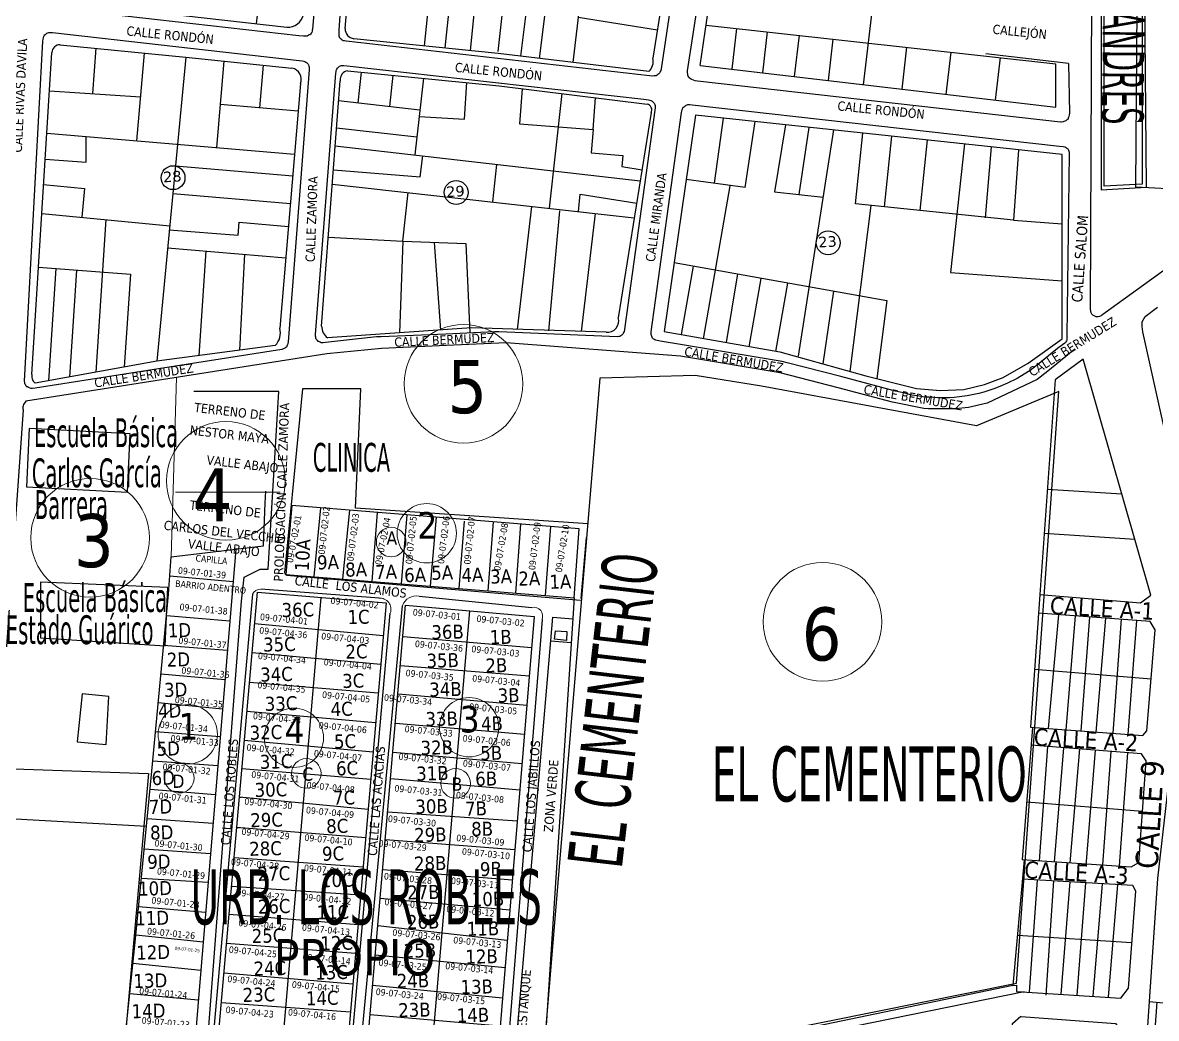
# Model space of a CAD drawing. Header units: metres. Extents: x 2 to 659295185, y -28 to 1124222152.
# Drawn here: x 659238.5 to 659665.8, y 1124057.8 to 1124433 of the extents above; entities that cross this region are included whole.
import ezdxf
from ezdxf.enums import TextEntityAlignment as Align

# ---------------------------------------------------------------- set-up
doc = ezdxf.new("R2010")
doc.units = ezdxf.units.M
doc.header["$MEASUREMENT"] = 0
doc.linetypes.add('HIDDEN', pattern=[0.375, 0.25, -0.125])
for name, color, linetype in [('CALLES', 1, 'CONTINUOUS'), ('División Parroquial', 130, 'CONTINUOUS'), ('MANZANA', 30, 'CONTINUOUS'), ('Numero de manzana', 6, 'CONTINUOUS'), ('PARCELA SL', 1, 'CONTINUOUS'), ('Parcelas', 140, 'CONTINUOUS'), ('TEXTOS', 7, 'CONTINUOUS')]:
    doc.layers.add(name, color=color, linetype=linetype)
doc.styles.add('ROMAN', font='verdana.ttf')
doc.styles.get("Standard").update_dxf_attribs({"font": 'tahoma.ttf'})

msp = doc.modelspace()

# ---------------------------------------------------------------- linework, layer by layer
at = {"layer": 'División Parroquial', "lineweight": -3}
msp.add_lwpolyline([(659058, 1124187), (659143, 1124183), (659142, 1124178), (659193, 1124182), (659204, 1124231), (659222, 1124231), (659221, 1124199), (659222, 1124199), (659222, 1124186), (659221, 1124186), (659220, 1124175), (659229, 1124175), (659228, 1124152), (659286, 1124150), (659277, 1124049), (659073, 1124060), (659057, 1124140), (659055, 1124169), (659058, 1124187), (659058, 1124187)], dxfattribs=at)
at = {"layer": 'MANZANA', "lineweight": -2}
for p, q in [((659357.7356, 1124430.2555), (659366.6411, 1124545.1021)), ((659496.5544, 1124529.9752), (659479.0979, 1124415.5385)), ((659352.2106, 1124488.2431), (659347.7664, 1124430.5454)), ((659640.9061, 1124325.1369), (659641.7142, 1124487.6038)), ((659489.0754, 1124414.8086), (659497.3383, 1124468.3344)), ((659342.6292, 1124427.9759), (659249.3275, 1124438.5138)), ((659246.2023, 1124426.7762), (659246.3177, 1124427.2161)), ((659246.3177, 1124427.2161), (659246.4249, 1124427.546)), ((659246.4249, 1124427.546), (659246.6393, 1124427.9959)), ((659246.6393, 1124427.9959), (659246.8537, 1124428.3259)), ((659246.8537, 1124428.3259), (659247.0764, 1124428.5458)), ((659247.0764, 1124428.5458), (659247.4062, 1124428.7658)), ((659247.4062, 1124428.7658), (659247.6206, 1124428.9957)), ((659247.6206, 1124428.9957), (659248.0576, 1124429.1057)), ((659248.0576, 1124429.1057), (659248.3875, 1124429.2157)), ((659248.3875, 1124429.2157), (659248.7173, 1124429.2157)), ((659248.7173, 1124429.2157), (659249.814, 1124429.2257)), ((659249.814, 1124429.2257), (659342.7776, 1124418.6878)), ((659344.3773, 1124427.876), (659342.6292, 1124427.9759)), ((659345.037, 1124427.876), (659344.3773, 1124427.876)), ((659345.6967, 1124427.886), (659345.037, 1124427.876)), ((659346.1337, 1124428.1059), (659345.6967, 1124427.886)), ((659346.4553, 1124428.3259), (659346.1337, 1124428.1059)), ((659346.7851, 1124428.4358), (659346.4553, 1124428.3259)), ((659347.0078, 1124428.6658), (659346.7851, 1124428.4358)), ((659347.2221, 1124428.9957), (659347.0078, 1124428.6658)), ((659347.4448, 1124429.3257), (659347.2221, 1124428.9957)), ((659347.6592, 1124429.7756), (659347.4448, 1124429.3257)), ((659347.7664, 1124430.5454), (659347.6592, 1124430.1055)), ((659347.6592, 1124430.1055), (659347.6592, 1124429.7756)), ((659357.7438, 1124428.8258), (659357.7356, 1124430.2555)), ((659357.7438, 1124428.2659), (659357.7438, 1124428.8258)), ((659357.7438, 1124427.826), (659357.7438, 1124428.2659)), ((659357.9665, 1124427.496), (659357.7438, 1124427.826)), ((659358.0819, 1124427.1661), (659357.9665, 1124427.496)), ((659358.4118, 1124426.8362), (659358.0819, 1124427.1661)), ((659239.2263, 1124297.8924), (659246.1034, 1124425.9963)), ((659246.1034, 1124425.9963), (659246.2023, 1124426.7762)), ((659358.6261, 1124426.6162), (659358.4118, 1124426.8362)), ((659358.956, 1124426.3963), (659358.6261, 1124426.6162)), ((659359.2858, 1124426.1763), (659358.956, 1124426.3963)), ((659359.8383, 1124426.0663), (659359.2858, 1124426.1763)), ((659360.3825, 1124425.9563), (659359.8383, 1124426.0663)), ((659474.7276, 1124412.979), (659360.3825, 1124425.9563)), ((659342.7776, 1124418.6878), (659343.8743, 1124418.5878)), ((659343.8743, 1124418.5878), (659344.534, 1124418.4779)), ((659344.534, 1124418.4779), (659344.8638, 1124418.3679)), ((659344.8638, 1124418.3679), (659345.1937, 1124418.1479)), ((659346.5212, 1124415.1685), (659338.6465, 1124314.2691)), ((659345.1937, 1124418.1479), (659345.5235, 1124417.928)), ((659345.5235, 1124417.928), (659345.8533, 1124417.598)), ((659345.8533, 1124417.598), (659346.0677, 1124417.3781)), ((659346.0677, 1124417.3781), (659346.2904, 1124417.0482)), ((659346.2904, 1124417.0482), (659346.4058, 1124416.6083)), ((659346.4058, 1124416.6083), (659346.513, 1124416.1583)), ((659346.513, 1124416.1583), (659346.5212, 1124415.1685)), ((659356.4987, 1124413.8888), (659356.6059, 1124414.4387)), ((659356.6059, 1124414.4387), (659356.7131, 1124414.9886)), ((659356.7131, 1124414.9886), (659356.9275, 1124415.4385)), ((659356.9275, 1124415.4385), (659357.1419, 1124415.7684)), ((659357.1419, 1124415.7684), (659357.2491, 1124415.9884)), ((659357.2491, 1124415.9884), (659357.5789, 1124416.2083)), ((659357.5789, 1124416.2083), (659357.9088, 1124416.5483)), ((659357.9088, 1124416.5483), (659358.3458, 1124416.6582)), ((659358.3458, 1124416.6582), (659358.6756, 1124416.7682)), ((659358.6756, 1124416.7682), (659359.0055, 1124416.8782)), ((659359.0055, 1124416.8782), (659359.5497, 1124416.8882)), ((659359.5497, 1124416.8882), (659360.7536, 1124416.6682)), ((659360.7536, 1124416.6682), (659472.5755, 1124404.1208)), ((659478.6691, 1124414.2087), (659478.4548, 1124413.8788)), ((659478.7763, 1124414.5487), (659478.6691, 1124414.2087)), ((659478.9907, 1124414.9886), (659478.7763, 1124414.5487)), ((659479.0979, 1124415.5385), (659478.9907, 1124414.9886)), ((659489.0754, 1124414.1488), (659489.0754, 1124414.8086)), ((659489.1908, 1124413.5989), (659489.0754, 1124414.1488)), ((659632.696, 1124417.6417), (659633.0149, 1124398.9818)), ((659348.8301, 1124315.4188), (659356.4987, 1124413.8888)), ((659476.047, 1124412.869), (659474.7276, 1124412.979)), ((659476.484, 1124412.879), (659476.047, 1124412.869)), ((659476.921, 1124412.879), (659476.484, 1124412.879)), ((659477.2509, 1124412.989), (659476.921, 1124412.879)), ((659477.5807, 1124413.2089), (659477.2509, 1124412.989)), ((659477.9023, 1124413.4289), (659477.5807, 1124413.2089)), ((659478.2321, 1124413.6589), (659477.9023, 1124413.4289)), ((659478.4548, 1124413.8788), (659478.2321, 1124413.6589)), ((659489.1908, 1124413.149), (659489.1908, 1124413.5989)), ((659489.3063, 1124412.819), (659489.1908, 1124413.149)), ((659489.5207, 1124412.4891), (659489.3063, 1124412.819)), ((659489.7433, 1124412.1592), (659489.5207, 1124412.4891)), ((659490.1886, 1124411.8292), (659489.7433, 1124412.1592)), ((659490.403, 1124411.7192), (659490.1886, 1124411.8292)), ((659490.7328, 1124411.4993), (659490.403, 1124411.7192)), ((659491.2853, 1124411.2793), (659490.7328, 1124411.4993)), ((659491.945, 1124411.0594), (659491.2853, 1124411.2793)), ((659492.819, 1124410.9594), (659491.945, 1124411.0594)), ((659629.6341, 1124395.5325), (659492.819, 1124410.9594)), ((659472.5755, 1124404.1208), (659474.3318, 1124403.9108)), ((659474.3318, 1124403.9108), (659474.8843, 1124403.8009)), ((659474.8843, 1124403.8009), (659475.2141, 1124403.5809)), ((659475.2141, 1124403.5809), (659475.7584, 1124403.3609)), ((659475.7584, 1124403.3609), (659475.981, 1124403.141)), ((659475.981, 1124403.141), (659476.3108, 1124402.921)), ((659476.3108, 1124402.921), (659476.5335, 1124402.5911)), ((659476.5335, 1124402.5911), (659476.7479, 1124402.1512)), ((659476.7479, 1124402.1512), (659476.8633, 1124401.7013)), ((659476.8633, 1124401.7013), (659476.8633, 1124401.3714)), ((659476.8633, 1124401.3714), (659476.8633, 1124400.9314)), ((659487.4922, 1124401.0914), (659487.822, 1124401.3114)), ((659487.822, 1124401.3114), (659488.0364, 1124401.5313)), ((659488.0364, 1124401.5313), (659488.2591, 1124401.6413)), ((659488.2591, 1124401.6413), (659488.5889, 1124401.8713)), ((659488.5889, 1124401.8713), (659488.9105, 1124401.9812)), ((659488.9105, 1124401.9812), (659489.2403, 1124402.0912)), ((659489.2403, 1124402.0912), (659489.6774, 1124402.0912)), ((659489.6774, 1124402.0912), (659490.0072, 1124402.1012)), ((659490.0072, 1124402.1012), (659490.8895, 1124401.9912)), ((659490.8895, 1124401.9912), (659629.2383, 1124386.4644)), ((659476.7561, 1124400.0416), (659465.5088, 1124318.3682)), ((659475.3791, 1124316.4286), (659486.849, 1124399.0918)), ((659476.8633, 1124400.9314), (659476.7561, 1124400.0416)), ((659486.849, 1124399.0918), (659486.9562, 1124399.6517)), ((659486.9562, 1124399.6517), (659487.0634, 1124400.2016)), ((659487.0634, 1124400.2016), (659487.1706, 1124400.5315)), ((659487.1706, 1124400.5315), (659487.2778, 1124400.7615)), ((659487.2778, 1124400.7615), (659487.4922, 1124401.0914)), ((659632.6933, 1124397.3222), (659632.5861, 1124396.9822)), ((659632.8087, 1124397.6521), (659632.6933, 1124397.3222)), ((659632.9159, 1124398.092), (659632.8087, 1124397.6521)), ((659633.0149, 1124398.9818), (659632.9159, 1124398.092)), ((659630.0711, 1124395.5325), (659629.6341, 1124395.5325)), ((659630.6236, 1124395.6525), (659630.0711, 1124395.5325)), ((659630.9534, 1124395.7625), (659630.6236, 1124395.6525)), ((659631.275, 1124395.8725), (659630.9534, 1124395.7625)), ((659631.6048, 1124395.9825), (659631.275, 1124395.8725)), ((659631.9347, 1124396.2124), (659631.6048, 1124395.9825)), ((659632.149, 1124396.4324), (659631.9347, 1124396.2124)), ((659632.4789, 1124396.6523), (659632.149, 1124396.4324)), ((659632.5861, 1124396.9822), (659632.4789, 1124396.6523)), ((659744.2513, 1124394.6127), (659646.5051, 1124323.6072)), ((659629.2383, 1124386.4644), (659630.6648, 1124386.2444)), ((659630.6648, 1124386.2444), (659631.209, 1124386.1445)), ((659631.209, 1124386.1445), (659631.5389, 1124386.0345)), ((659631.5389, 1124386.0345), (659631.8687, 1124385.8145)), ((659631.8687, 1124385.8145), (659632.1985, 1124385.5946)), ((659632.1985, 1124385.5946), (659632.4212, 1124385.3746)), ((659632.4212, 1124385.3746), (659632.6438, 1124384.9347)), ((659632.6438, 1124384.9347), (659632.751, 1124384.4848)), ((659632.751, 1124384.4848), (659632.8664, 1124384.1549)), ((659632.8664, 1124383.605), (659632.0831, 1124314.919)), ((659632.8664, 1124384.1549), (659632.8664, 1124383.605)), ((659641.0216, 1124324.2471), (659640.9061, 1124325.1369)), ((659661.5207, 1124322.2375), (659666.2209, 1124325.7967)), ((659641.137, 1124323.5872), (659641.0216, 1124324.2471)), ((659641.4669, 1124323.1473), (659641.137, 1124323.5872)), ((659641.7967, 1124322.7074), (659641.4669, 1124323.1473)), ((659642.3492, 1124322.4874), (659641.7967, 1124322.7074)), ((659643.116, 1124322.1575), (659642.3492, 1124322.4874)), ((659643.7757, 1124322.1575), (659643.116, 1124322.1575)), ((659644.3199, 1124322.2675), (659643.7757, 1124322.1575)), ((659644.9796, 1124322.4974), (659644.3199, 1124322.2675)), ((659645.631, 1124322.9373), (659644.9796, 1124322.4974)), ((659646.5051, 1124323.6072), (659645.631, 1124322.9373)), ((659660.4323, 1124320.2379), (659661.5207, 1124322.2375)), ((659660.4405, 1124318.4682), (659660.4323, 1124320.2379)), ((659416.3223, 1124316.4886), (659398.0248, 1124315.6388)), ((659417.9632, 1124316.4986), (659416.3223, 1124316.4886)), ((659420.9235, 1124316.2887), (659417.9632, 1124316.4986)), ((659462.6805, 1124314.599), (659420.9235, 1124316.2887)), ((659464.9728, 1124316.1587), (659464.8656, 1124315.8288)), ((659465.1872, 1124316.5986), (659464.9728, 1124316.1587)), ((659465.2944, 1124317.1585), (659465.1872, 1124316.5986)), ((659465.5088, 1124318.3682), (659465.2944, 1124317.1585)), ((659475.3873, 1124315.9787), (659475.3791, 1124316.4286)), ((659475.3873, 1124315.4288), (659475.3873, 1124315.9787)), ((659660.6714, 1124316.4786), (659660.4405, 1124318.4682)), ((659675.9922, 1124247.2027), (659660.6714, 1124316.4786)), ((659338.3249, 1124311.6096), (659338.2177, 1124311.3897)), ((659338.4321, 1124312.0495), (659338.3249, 1124311.6096)), ((659338.5393, 1124312.7194), (659338.4321, 1124312.0495)), ((659338.6465, 1124314.2691), (659338.5393, 1124312.7194)), ((659348.8301, 1124314.859), (659348.8301, 1124315.4188)), ((659348.9455, 1124314.4191), (659348.8301, 1124314.859)), ((659349.0527, 1124314.0891), (659348.9455, 1124314.4191)), ((659349.1682, 1124313.7592), (659349.0527, 1124314.0891)), ((659349.3826, 1124313.4293), (659349.1682, 1124313.7592)), ((659349.6052, 1124313.2093), (659349.3826, 1124313.4293)), ((659349.935, 1124312.8794), (659349.6052, 1124313.2093)), ((659350.1577, 1124312.7694), (659349.935, 1124312.8794)), ((659350.5947, 1124312.5494), (659350.1577, 1124312.7694)), ((659351.0317, 1124312.3295), (659350.5947, 1124312.5494)), ((659351.4688, 1124312.3295), (659351.0317, 1124312.3295)), ((659351.7986, 1124312.3295), (659351.4688, 1124312.3295)), ((659352.6726, 1124312.4495), (659351.7986, 1124312.3295)), ((659371.8442, 1124314.519), (659352.6726, 1124312.4495)), ((659373.5924, 1124314.529), (659371.8442, 1124314.519)), ((659398.0248, 1124315.6388), (659373.5924, 1124314.529)), ((659420.7485, 1124312.3605), (659398.2256, 1124311.3145)), ((659486.4077, 1124307.3412), (659420.7485, 1124312.3605)), ((659463.2247, 1124314.709), (659462.6805, 1124314.599)), ((659463.5545, 1124314.709), (659463.2247, 1124314.709)), ((659463.8843, 1124314.9389), (659463.5545, 1124314.709)), ((659464.2142, 1124315.1589), (659463.8843, 1124314.9389)), ((659464.4286, 1124315.3789), (659464.2142, 1124315.1589)), ((659464.6512, 1124315.5988), (659464.4286, 1124315.3789)), ((659464.8656, 1124315.8288), (659464.6512, 1124315.5988)), ((659475.4945, 1124315.0989), (659475.3873, 1124315.4288)), ((659475.6099, 1124314.769), (659475.4945, 1124315.0989)), ((659475.7171, 1124314.439), (659475.6099, 1124314.769)), ((659475.9398, 1124314.1091), (659475.7171, 1124314.439)), ((659476.1624, 1124313.8892), (659475.9398, 1124314.1091)), ((659476.3768, 1124313.6692), (659476.1624, 1124313.8892)), ((659476.7066, 1124313.4492), (659476.3768, 1124313.6692)), ((659477.1519, 1124313.3393), (659476.7066, 1124313.4492)), ((659478.7928, 1124312.8994), (659477.1519, 1124313.3393)), ((659487.1294, 1124311.6096), (659478.7928, 1124312.8994)), ((659524.7387, 1124305.2509), (659487.1294, 1124311.6096)), ((659631.2173, 1124312.1495), (659629.0321, 1124310.5898)), ((659631.5471, 1124312.4794), (659631.2173, 1124312.1495)), ((659631.6543, 1124312.6994), (659631.5471, 1124312.4794)), ((659631.8687, 1124313.0393), (659631.6543, 1124312.6994)), ((659631.9759, 1124313.3693), (659631.8687, 1124313.0393)), ((659632.0831, 1124313.6992), (659631.9759, 1124313.3693)), ((659632.0831, 1124314.919), (659632.0831, 1124314.2491)), ((659632.0831, 1124314.2491), (659632.0831, 1124313.6992)), ((659353.1373, 1124308.1455), (659239.7498, 1124290.3326)), ((659336.1397, 1124309.83), (659243.1761, 1124295.253)), ((659336.4696, 1124309.94), (659336.1397, 1124309.83)), ((659336.7994, 1124310.0499), (659336.4696, 1124309.94)), ((659337.1292, 1124310.1699), (659336.7994, 1124310.0499)), ((659337.3436, 1124310.2799), (659337.1292, 1124310.1699)), ((659337.5663, 1124310.4998), (659337.3436, 1124310.2799)), ((659337.8879, 1124310.7198), (659337.5663, 1124310.4998)), ((659338.1105, 1124311.0497), (659337.8879, 1124310.7198)), ((659338.2177, 1124311.3897), (659338.1105, 1124311.0497)), ((659373.7888, 1124310.2045), (659353.1373, 1124308.1455)), ((659398.2212, 1124311.3143), (659373.7888, 1124310.2045)), ((659524.017, 1124300.9825), (659486.4077, 1124307.3412)), ((659626.6326, 1124308.7002), (659622.2623, 1124305.031)), ((659635.0613, 1124309.9397), (659624.9077, 1124301.6043)), ((659629.0321, 1124310.5898), (659626.6326, 1124308.7002)), ((659526.6022, 1124304.821), (659524.7387, 1124305.2509)), ((659546.9035, 1124299.6021), (659526.6022, 1124304.821)), ((659622.2623, 1124305.031), (659618.2218, 1124301.9116)), ((659545.8257, 1124295.4094), (659524.017, 1124300.9825)), ((659567.4109, 1124294.1632), (659546.9035, 1124299.6021)), ((659613.3073, 1124298.9022), (659609.6956, 1124297.1226)), ((659615.9295, 1124300.4619), (659613.3073, 1124298.9022)), ((659618.2218, 1124301.9116), (659615.9295, 1124300.4619)), ((659624.9077, 1124301.6043), (659620.8673, 1124298.485)), ((659239.3335, 1124297.3425), (659239.2263, 1124297.8924)), ((659239.3335, 1124297.0126), (659239.3335, 1124297.3425)), ((659239.449, 1124296.5627), (659239.3335, 1124297.0126)), ((659239.6716, 1124296.3427), (659239.449, 1124296.5627)), ((659239.886, 1124296.0128), (659239.6716, 1124296.3427)), ((659240.1086, 1124295.7928), (659239.886, 1124296.0128)), ((659240.3313, 1124295.6829), (659240.1086, 1124295.7928)), ((659240.7683, 1124295.4629), (659240.3313, 1124295.6829)), ((659241.3125, 1124295.243), (659240.7683, 1124295.4629)), ((659241.7578, 1124295.143), (659241.3125, 1124295.243)), ((659242.1948, 1124295.143), (659241.7578, 1124295.143)), ((659243.1761, 1124295.253), (659242.1948, 1124295.143)), ((659566.3012, 1124289.9788), (659545.7938, 1124295.4177)), ((659604.5585, 1124294.993), (659600.7241, 1124293.7633)), ((659620.8673, 1124298.485), (659601.9748, 1124289.6189)), ((659606.7436, 1124295.8928), (659604.5585, 1124294.993)), ((659609.6956, 1124297.1226), (659606.7436, 1124295.8928)), ((659570.9237, 1124293.2934), (659567.4109, 1124294.1632)), ((659573.6695, 1124292.6435), (659570.9237, 1124293.2934)), ((659575.6403, 1124292.3235), (659573.6695, 1124292.6435)), ((659578.3861, 1124291.8936), (659575.6403, 1124292.3235)), ((659580.1343, 1124291.7937), (659578.3861, 1124291.8936)), ((659583.4244, 1124291.5837), (659580.1343, 1124291.7937)), ((659587.8111, 1124291.6037), (659583.4244, 1124291.5837)), ((659589.5593, 1124291.7237), (659587.8111, 1124291.6037)), ((659594.4903, 1124292.2936), (659589.5593, 1124291.7237)), ((659598.8688, 1124293.2034), (659594.4903, 1124292.2936)), ((659600.7241, 1124293.7633), (659598.8688, 1124293.2034)), ((659578.139, 1124287.5717), (659566.3012, 1124289.9788)), ((659579.8871, 1124287.4717), (659578.139, 1124287.5717)), ((659590.0563, 1124287.4233), (659579.8871, 1124287.4717)), ((659594.9873, 1124287.9932), (659590.0563, 1124287.4233)), ((659601.9748, 1124289.6189), (659594.9873, 1124287.9932)), ((659325.0961, 1124217.5739), (659307.7365, 1124022.8237)), ((659372.8689, 1124216.074), (659328.2986, 1124219.493)), ((659387.958, 1124216.8847), (659430.4534, 1124212.6228)), ((659359.9423, 1124018.9365), (659377.0468, 1124210.4216)), ((659363.2291, 1124017.7011), (659381.6025, 1124213.2532)), ((659434.2471, 1124207.9986), (659418.5209, 1124010.3495))]:
    msp.add_line(p, q, dxfattribs=at)
at = {"layer": 'MANZANA', "lineweight": -3}
for p, q in [((659645, 1124503), (659645, 1124370)), ((659662, 1124371), (659661, 1124503)), ((659632.696, 1124417.6417), (659601.4781, 1124421.236)), ((659645, 1124370), (659662, 1124371)), ((659344, 1124295), (659337.2522, 1124225.6387)), ((659366, 1124295), (659344, 1124295)), ((659364, 1124250), (659366, 1124295)), ((659335, 1124294), (659303, 1124294)), ((659331, 1124227), (659335, 1124294)), ((659238.6729, 1124287.119), (659227.8133, 1124133.3242)), ((659451.6033, 1124244.0659), (659364, 1124250)), ((659449, 1124216), (659451, 1124239)), ((659322, 1124224), (659328, 1124227)), ((659328, 1124227), (659331, 1124227)), ((659321, 1124215), (659322, 1124224)), ((659337.947, 1124224.7521), (659448.7986, 1124215.2841)), ((659306, 1124019), (659321, 1124215)), ((659227.8133, 1124133.3242), (659285.1828, 1124130.2272))]:
    msp.add_line(p, q, dxfattribs=at)
for points in [[(659456, 1124299), (659434, 1124035), (659613, 1124071), (659629, 1124294), (659598, 1124281), (659517, 1124296), (659492, 1124300), (659456, 1124299)], [(659241, 1124280), (659240, 1124258), (659278, 1124256), (659279, 1124278), (659241, 1124280)], [(659245.1885, 1124222.1156), (659245.1885, 1124201.1156), (659292.1885, 1124198.1156), (659293.1885, 1124220.1156), (659245.1885, 1124222.1156)], [(659261, 1124180), (659259, 1124162), (659270, 1124161), (659271, 1124179), (659261, 1124180)]]:
    msp.add_lwpolyline(points, dxfattribs=at)
at = {"layer": 'MANZANA', "lineweight": 0}
for centre in [(659404.6257, 1124296.8801), (659315.1243, 1124260.2999), (659263.9257, 1124238.8557), (659539.9247, 1124207.2066)]:
    msp.add_circle(centre, 22.3454, dxfattribs=at)
for centre, radius, start, end in [((659338.2122, 1124225.6775), 0.9627, 175.709522, 254.007425), ((659328.1124, 1124216.1719), 3.3263, 86.791665, 155.07194), ((659373.1397, 1124211.9345), 4.1898, 338.832327, 95.591938), ((659386.9658, 1124211.244), 5.7273, 80.023698, 159.4624), ((659431.1179, 1124209.2996), 3.3889, 337.422951, 101.307802)]:
    msp.add_arc(centre, radius, start, end, dxfattribs=at)
at = {"layer": 'MANZANA', "lineweight": -3}
msp.add_spline([(659239.7498, 1124290.3326), (659238.6729, 1124288.5425), (659238.6729, 1124287.119)], degree=3, dxfattribs=at)
at = {"layer": 'Numero de manzana', "lineweight": -2}
for centre in [(659295.1871, 1124374.5507), (659401.8811, 1124368.9644), (659542.0994, 1124349.9958)]:
    msp.add_circle(centre, 4.5001, dxfattribs=at)
at = {"layer": 'Numero de manzana', "lineweight": 0}
for centre, radius in [((659390.7921, 1124240.5392), 11.1727), ((659377.3942, 1124237.2529), 5.5864), ((659300.7581, 1124164.7938), 11.1727), ((659406.7523, 1124167.4788), 11.1727), ((659340.746, 1124163.4707), 11.1727), ((659297.5532, 1124148.2665), 5.5864), ((659345.416, 1124150.0428), 5.5864), ((659401.676, 1124146.2829), 5.5864)]:
    msp.add_circle(centre, radius, dxfattribs=at)
at = {"layer": 'PARCELA SL', "lineweight": 0}
msp.add_line((659296.4435, 1124299.239), (659294.5283, 1124231.6765), dxfattribs=at)
at = {"layer": 'Parcelas', "lineweight": -3}
for p, q in [((659360.0797, 1124430.7564), (659369.1719, 1124538.4569)), ((659401.8019, 1124541.1263), (659389.8311, 1124424.2297)), ((659459.9287, 1124534.8948), (659445.8385, 1124417.9858)), ((659493.1464, 1124527.5757), (659476.0205, 1124419.5516)), ((659568.4608, 1124521.8012), (659555.2945, 1124409.5938)), ((659404.5954, 1124491.2494), (659397.6502, 1124423.429)), ((659414.0657, 1124490.2385), (659407.1247, 1124422.4587)), ((659425.159, 1124489.0543), (659417.5551, 1124422.0547)), ((659434.3524, 1124488.073), (659426.1907, 1124420.3538)), ((659441.3946, 1124487.3212), (659433.2214, 1124419.5065)), ((659493.8945, 1124416.7984), (659500.5603, 1124463.469)), ((659328.2845, 1124447.6493), (659326.5791, 1124432.5497)), ((659253.5235, 1124440.8009), (659338.1196, 1124431.2463)), ((659447.8875, 1124434.9869), (659477.7178, 1124430.2576)), ((659496.0776, 1124432.0832), (659627.9086, 1124417.5173)), ((659417.7762, 1124421.368), (659363.3539, 1124426.9411)), ((659507.5823, 1124430.812), (659505.7744, 1124415.4044)), ((659519.1374, 1124429.5353), (659517.3204, 1124414.0496)), ((659531.1429, 1124428.2088), (659529.3163, 1124412.642)), ((659252.6343, 1124424.6564), (659299.9984, 1124419.9497)), ((659266.0611, 1124423.3221), (659264.8917, 1124406.2215)), ((659543.8656, 1124426.8031), (659542.029, 1124411.1504)), ((659571.6516, 1124423.7331), (659569.7929, 1124407.8926)), ((659241.9681, 1124300.3522), (659249.4928, 1124421.7599)), ((659284.2685, 1124421.5128), (659281.4656, 1124388.4718)), ((659299.9984, 1124419.9497), (659289.0667, 1124305.3579)), ((659299.9984, 1124419.9497), (659339.9919, 1124415.8465)), ((659314.3213, 1124418.4802), (659311.5591, 1124385.9189)), ((659474.4616, 1124414.5361), (659417.7762, 1124421.368)), ((659588.2891, 1124421.8948), (659586.4172, 1124405.9419)), ((659606.8472, 1124419.8443), (659604.9606, 1124403.766)), ((659329.1896, 1124416.9548), (659327.8307, 1124400.9363)), ((659360.9939, 1124414.8659), (659418.1129, 1124409.1402)), ((659366.0702, 1124414.3571), (659364.7706, 1124402.7753)), ((659493.8945, 1124416.7984), (659627.9086, 1124401.0733)), ((659627.9086, 1124401.0733), (659627.9086, 1124417.5173)), ((659343.2543, 1124410.0537), (659335.4286, 1124317.8045)), ((659351.1707, 1124318.6363), (659358.1555, 1124411.086)), ((659378.0265, 1124413.1585), (659376.7111, 1124401.4355)), ((659389.5534, 1124412.0031), (659386.3128, 1124383.1228)), ((659405.0409, 1124396.641), (659405.8962, 1124410.3648)), ((659248.5988, 1124407.3357), (659282.867, 1124404.9923)), ((659418.1129, 1124409.1402), (659473.8699, 1124402.2775)), ((659426.8061, 1124408.0702), (659425.801, 1124394.8201)), ((659441.7299, 1124406.2334), (659436.9192, 1124363.0131)), ((659312.9402, 1124402.1995), (659342.3762, 1124399.7024)), ((659357.5885, 1124403.5812), (659388.2227, 1124400.1438)), ((659453.538, 1124392.7163), (659454.4446, 1124404.6684)), ((659387.9331, 1124397.5629), (659405.0409, 1124396.641)), ((659475.3739, 1124399.0752), (659462.9919, 1124321.7684)), ((659492.0232, 1124398.1012), (659480.2803, 1124316.5727)), ((659630.2524, 1124383.3161), (659492.0232, 1124398.1012)), ((659356.8167, 1124393.3646), (659387.0809, 1124389.9687)), ((659425.801, 1124394.8201), (659453.538, 1124392.7163)), ((659502.4699, 1124396.9838), (659499.1318, 1124372.475)), ((659510.8333, 1124370.8812), (659514.5936, 1124395.687)), ((659526.0082, 1124394.4661), (659521.8543, 1124369.2361)), ((659534.7941, 1124393.5264), (659530.9981, 1124368.2181)), ((659247.6076, 1124391.344), (659340.9951, 1124383.4218)), ((659262.4659, 1124380.4307), (659262.4659, 1124390.0835)), ((659453.538, 1124392.7163), (659452.8002, 1124383.9497)), ((659544.0992, 1124392.5311), (659530.7872, 1124307.3196)), ((659552.3407, 1124364.6936), (659555.1913, 1124391.3447)), ((659565.979, 1124390.1908), (659563.2386, 1124363.5717)), ((659579.337, 1124388.762), (659576.6021, 1124362.196)), ((659356.3037, 1124386.5758), (659471.2534, 1124373.3491)), ((659593.4076, 1124387.257), (659588.1964, 1124338.7744)), ((659603.5005, 1124386.1775), (659601.2245, 1124359.3743)), ((659613.8148, 1124385.0743), (659611.9505, 1124358.5569)), ((659246.9993, 1124381.5281), (659262.4659, 1124380.4307)), ((659388.3608, 1124374.8158), (659389.2774, 1124382.7817)), ((659452.8002, 1124383.9497), (659464.6984, 1124382.9483)), ((659464.6984, 1124382.9483), (659464.3441, 1124378.7383)), ((659630.3023, 1124313.8562), (659630.2524, 1124383.3161)), ((659296.0881, 1124378.9596), (659340.2984, 1124375.2092)), ((659355.621, 1124377.5396), (659388.3608, 1124374.8158)), ((659417.1215, 1124379.5778), (659415.5426, 1124365.3924)), ((659464.3441, 1124378.7383), (659471.9222, 1124377.5246)), ((659246.4065, 1124371.9642), (659261.8303, 1124370.4856)), ((659355.2106, 1124372.1078), (659469.0255, 1124359.4394)), ((659510.8333, 1124370.8812), (659488.5399, 1124373.9176)), ((659505.0836, 1124371.5348), (659494.9147, 1124313.8056)), ((659261.8303, 1124370.4856), (659260.7936, 1124359.6191)), ((659295.0933, 1124368.5322), (659339.413, 1124364.7725)), ((659381.7839, 1124350.6572), (659383.8171, 1124368.9237)), ((659447.9341, 1124361.7871), (659448.6, 1124368.4008)), ((659448.6, 1124368.4008), (659469.9141, 1124364.987)), ((659521.8543, 1124369.2361), (659540.1419, 1124367.2001)), ((659430.3122, 1124363.7485), (659424.9034, 1124317.3976)), ((659558.1886, 1124364.0916), (659550.3052, 1124301.5348)), ((659611.9505, 1124358.5569), (659552.3407, 1124364.6936)), ((659245.7304, 1124361.0561), (659293.9414, 1124356.4569)), ((659269.8359, 1124358.7565), (659266.1214, 1124301.2316)), ((659440.8056, 1124362.0657), (659436.7208, 1124316.8516)), ((659454.2739, 1124361.0814), (659448.9991, 1124316.5975)), ((659611.9505, 1124358.5569), (659630.2712, 1124357.1607)), ((659293.7909, 1124354.8794), (659319.6714, 1124352.8376)), ((659319.6714, 1124352.8376), (659320.0621, 1124357.7898)), ((659320.0621, 1124357.7898), (659338.6866, 1124356.2098)), ((659353.7063, 1124352.1969), (659381.7839, 1124350.6572)), ((659381.7839, 1124350.6572), (659380.5329, 1124316.0593)), ((659381.7839, 1124350.6572), (659405.4946, 1124349.7249)), ((659393.6393, 1124350.191), (659395.9683, 1124317.1473)), ((659293.1515, 1124348.1774), (659337.6847, 1124344.3995)), ((659307.5844, 1124346.953), (659304.9391, 1124307.4763)), ((659405.4946, 1124349.7249), (659407.0583, 1124316.0584)), ((659322.1689, 1124345.7158), (659320.258, 1124309.5209)), ((659484.0198, 1124342.535), (659564.2095, 1124328.2196)), ((659244.4749, 1124340.7993), (659279.1513, 1124338.2332)), ((659250.984, 1124340.3177), (659248.2047, 1124298.0096)), ((659258.8265, 1124339.7373), (659256.1503, 1124299.4384)), ((659279.1513, 1124338.2332), (659276.7299, 1124303.1393)), ((659491.2095, 1124341.2515), (659486.6643, 1124315.4481)), ((659507.8643, 1124338.2759), (659503.629, 1124312.4539)), ((659588.1964, 1124338.7744), (659630.2866, 1124335.734)), ((659516.7251, 1124336.5265), (659512.189, 1124310.7749)), ((659526.7804, 1124334.8445), (659522.2475, 1124309.1114)), ((659544.1445, 1124331.7707), (659540.1229, 1124304.4004)), ((659564.2095, 1124328.2196), (659560.4485, 1124298.8715)), ((659407.6484, 1124317.9705), (659353.4173, 1124314.1481)), ((659458.4049, 1124316.2852), (659407.6484, 1124317.9705)), ((659480.2803, 1124316.5727), (659523.9155, 1124308.8864)), ((659617.4361, 1124304.6631), (659630.3023, 1124313.8562)), ((659333.6677, 1124311.3106), (659289.0667, 1124305.3579)), ((659523.9155, 1124308.8864), (659556.3302, 1124299.9145)), ((659289.0667, 1124305.3579), (659243.1761, 1124297.1053)), ((659607.9777, 1124299.2302), (659617.4361, 1124304.6631)), ((659556.3302, 1124299.9145), (659575.3801, 1124295.0898)), ((659600.9628, 1124296.5828), (659607.9777, 1124299.2302)), ((659575.3801, 1124295.0898), (659584.3731, 1124294.3433)), ((659584.3731, 1124294.3433), (659593.2664, 1124294.7649)), ((659593.2664, 1124294.7649), (659600.9628, 1124296.5828))]:
    msp.add_line(p, q, dxfattribs=at)
at = {"layer": 'Parcelas', "lineweight": 0}
msp.add_line((659296.0594, 1124256.0702), (659335.6148, 1124256.0584), dxfattribs=at)
at = {"layer": 'Parcelas', "lineweight": -3}
for points in [[(659659, 1124507), (659675, 1124507), (659697, 1124525), (659730, 1124520), (659752, 1124522), (659786, 1124522), (659786, 1124528), (659797, 1124531), (659807, 1124535), (659825, 1124519), (659820, 1124512), (659817, 1124507), (659744, 1124398), (659740, 1124394), (659695, 1124359), (659689, 1124355), (659677, 1124370), (659658, 1124371), (659659, 1124507)], [(659646.1376, 1124502.055), (659660.2613, 1124502.055), (659660.3763, 1124372.104), (659646.1376, 1124371.3139), (659646.1376, 1124502.055)]]:
    msp.add_lwpolyline(points, dxfattribs=at)
at = {"layer": 'Parcelas'}
for points in [[(659627.5806, 1124298.402), (659621.8762, 1124217.5035), (659659.7326, 1124214.392), (659663.622, 1124217.2442), (659638.2115, 1124306.1807), (659627.5806, 1124298.402)], [(659329.8737, 1124251.8738), (659330.1797, 1124256.4642)], [(659624.6739, 1124257.1787), (659652.7122, 1124255.4283)], [(659209.9136, 1124054.1845), (659277.0851, 1124050.3593), (659281.0634, 1124087.6938), (659287.1838, 1124150.8871), (659293.4572, 1124217.5995), (659294.5283, 1124231.6765), (659329.2616, 1124235.8078), (659329.8737, 1124251.8738)], [(659448.2004, 1124242.2308), (659339.9989, 1124251.0405), (659337.74, 1124225.0631), (659446.3933, 1124216.2534), (659448.2004, 1124242.2308)], [(659350.7062, 1124250.1687), (659348.1883, 1124224.2159)], [(659361.737, 1124249.2706), (659359.1043, 1124223.3308)], [(659370.2381, 1124222.4281), (659372.2871, 1124248.4116)], [(659383.256, 1124247.5185), (659381.1171, 1124221.546)], [(659394.324, 1124246.6174), (659392.1482, 1124220.6516)], [(659404.8487, 1124245.1414), (659402.8383, 1124219.7848)], [(659415.843, 1124244.8653), (659413.857, 1124218.8914)], [(659426.1262, 1124244.028), (659424.2554, 1124218.0483)], [(659437.4486, 1124243.1062), (659435.4631, 1124217.1396)], [(659623.5044, 1124240.5935), (659657.6045, 1124238.3054)], [(659318.8226, 1124234.5661), (659300.9547, 1124019.9102), (659275.861, 1124021.5933), (659277.0851, 1124050.3593)], [(659317.8362, 1124222.2976), (659293.9717, 1124224.4139)], [(659326.9665, 1124218.3646), (659375.4707, 1124214.3863), (659358.1806, 1124015.779), (659309.5233, 1124019.9102), (659326.9665, 1124218.3646)], [(659350.8754, 1124216.3973), (659333.8326, 1124017.8462)], [(659382.8152, 1124213.4683), (659431.3195, 1124209.184), (659414.7944, 1124010.7296), (659365.5251, 1124014.4019), (659382.8152, 1124213.4683)], [(659446.3933, 1124216.2534), (659434.4211, 1124033.9597)], [(659621.8762, 1124217.5035), (659618.3434, 1124167.436), (659660.676, 1124164.3665), (659662.2108, 1124166.157), (659665.2802, 1124204.1413), (659663.4897, 1124207.3386), (659621.3758, 1124210.4107)], [(659316.5591, 1124207.3735), (659292.6946, 1124209.4898)], [(659389.9735, 1124012.5796), (659407.0183, 1124211.3305)], [(659625.1232, 1124166.9444), (659628.9464, 1124209.8584)], [(659635.2172, 1124209.401), (659631.6578, 1124166.4706)], [(659325.9318, 1124206.593), (659374.3953, 1124202.0328)], [(659422.9039, 1124028.6318), (659438.358, 1124208.878), (659445.8687, 1124208.265)], [(659637.3921, 1124166.0548), (659640.7153, 1124208.9999)], [(659643.0361, 1124165.6456), (659646.7501, 1124208.5597)], [(659652.4841, 1124208.1414), (659649.307, 1124165.1909)], [(659655.15, 1124164.7672), (659658.3546, 1124207.7132)], [(659702.299, 1123985.5625), (659695.3621, 1124060.4811), (659684.263, 1124156.6729), (659677.2336, 1124207.1736), (659666.227, 1124110.4268), (659658.0877, 1123990.0021), (659658.1247, 1123990.5483), (659658.0877, 1123990.0021)], [(659430.3389, 1124197.4074), (659381.9199, 1124201.5047)], [(659439.276, 1124203.8286), (659443.5603, 1124203.5226), (659443.4073, 1124200.1564), (659438.97, 1124200.6154), (659439.276, 1124203.8286)], [(659291.6467, 1124198.3466), (659315.6505, 1124196.4581)], [(659445.275, 1124199.2262), (659437.584, 1124199.8511)], [(659324.9651, 1124195.594), (659373.4572, 1124191.2573)], [(659429.4489, 1124186.7198), (659380.9694, 1124190.6572)], [(659619.8891, 1124189.341), (659663.7925, 1124185.7312)], [(659314.724, 1124185.3272), (659290.6194, 1124187.4212)], [(659323.9838, 1124184.4298), (659372.5174, 1124180.462)], [(659380.0346, 1124179.9881), (659428.5421, 1124175.8297)], [(659289.6196, 1124176.7901), (659313.8175, 1124174.4371)], [(659371.5322, 1124169.1451), (659323.0112, 1124173.3641)], [(659427.6205, 1124164.7622), (659379.0551, 1124168.8104)], [(659619.1344, 1124167.3786), (659615.1461, 1124117.5577), (659656.3277, 1124114.8719), (659659.1413, 1124116.5345), (659661.955, 1124154.7746), (659660.1645, 1124157.4603), (659618.598, 1124160.6782)], [(659312.9395, 1124163.8888), (659288.5766, 1124165.6988)], [(659370.5688, 1124158.079), (659322.0554, 1124162.4902)], [(659426.6958, 1124153.6568), (659378.1046, 1124157.9629)], [(659621.6992, 1124117.1303), (659624.84, 1124160.195)], [(659630.7668, 1124159.7361), (659627.3026, 1124116.7648)], [(659633.2881, 1124116.3745), (659636.879, 1124159.263)], [(659642.7565, 1124158.808), (659639.19, 1124115.3835)], [(659648.6636, 1124158.3507), (659645.4447, 1124115.5817)], [(659654.9422, 1124157.8646), (659651.7264, 1124115.172)], [(659312.0214, 1124152.8593), (659287.539, 1124154.6645), (659287.5546, 1124154.8304)], [(659369.6727, 1124147.7855), (659321.113, 1124151.7682)], [(659377.2472, 1124148.1783), (659425.8807, 1124143.8683)], [(659311.1159, 1124141.9818), (659286.5146, 1124143.9775)], [(659368.6909, 1124136.5082), (659320.1764, 1124141.1129), (659320.8418, 1124141.0497)], [(659616.8885, 1124139.3238), (659660.5622, 1124135.8453)], [(659310.2147, 1124131.1549), (659285.449, 1124132.975)], [(659376.1445, 1124135.594), (659424.9085, 1124132.193)], [(659367.7563, 1124125.7723), (659319.1673, 1124129.6317), (659320.0763, 1124129.5595), (659319.1661, 1124129.6183), (659319.1928, 1124129.922)], [(659423.9954, 1124121.2268), (659375.2171, 1124125.0103)], [(659284.3568, 1124121.6988), (659309.2808, 1124119.9355)], [(659366.7975, 1124114.7591), (659318.1703, 1124118.289)], [(659615.9434, 1124117.5057), (659611.693, 1124070.1093), (659613.0998, 1124070.2372), (659613.0998, 1124067.9351), (659652.363, 1124065.3773), (659655.3045, 1124069.0862), (659657.9903, 1124105.6636), (659656.8392, 1124107.8378), (659615.2932, 1124110.2546)], [(659374.2435, 1124113.8991), (659423.0612, 1124110.0075)], [(659308.3669, 1124108.9566), (659283.2737, 1124110.5154)], [(659365.8795, 1124104.2147), (659317.2146, 1124107.4151), (659317.2122, 1124107.3884), (659317.2157, 1124107.4284), (659317.4676, 1124107.3985)], [(659617.9724, 1124067.6177), (659620.9113, 1124109.9277)], [(659627.0517, 1124109.5706), (659624.0986, 1124066.5283)], [(659629.8328, 1124066.845), (659633.2973, 1124109.2072)], [(659639.0776, 1124108.871), (659635.7325, 1124066.4607)], [(659641.8952, 1124066.0592), (659645.4655, 1124108.4994)], [(659651.0961, 1124108.1719), (659647.6426, 1124065.6848)], [(659373.2895, 1124103.0117), (659422.1174, 1124098.6741)], [(659307.4246, 1124097.6359), (659282.2346, 1124099.7867)], [(659316.3059, 1124097.0768), (659364.9087, 1124093.0629)], [(659421.1526, 1124087.0874), (659372.3789, 1124092.6197), (659372.5645, 1124092.5987)], [(659306.4981, 1124086.505), (659281.1998, 1124089.1021)], [(659315.3442, 1124086.1362), (659363.974, 1124082.3269), (659363.9907, 1124082.5185)], [(659656.5637, 1124086.2347), (659613.3891, 1124089.023)], [(659420.2996, 1124076.8431), (659371.4104, 1124081.5672)], [(659280.0892, 1124078.5518), (659305.6179, 1124075.9314)], [(659362.9526, 1124070.5941), (659314.3496, 1124074.8202)], [(659419.3432, 1124065.3577), (659370.4055, 1124070.099)], [(659611.693, 1124070.1093), (659527.6672, 1124052.7158), (659525.1093, 1124048.7512), (659517.4358, 1124047.0885), (659510.9132, 1124049.7743), (659428.4221, 1124032.8924), (659418.9581, 1123918.3002), (659411.4124, 1123816.2415), (659411.9239, 1123806.2658), (659408.0871, 1123764.5727), (659429.0616, 1123762.5264), (659449.2687, 1124037.2408)], [(659304.6703, 1124064.5474), (659278.8595, 1124067.0114)], [(659615.9922, 1124067.7467), (659459.1772, 1124035.9005)], [(659663.0955, 1124064.0936), (659695.2847, 1124061.1516)], [(659665.9699, 1124063.8309), (659663.6775, 1124033.0842), (659683.6105, 1124031.4837), (659686.3816, 1124061.9653)], [(659313.3742, 1124063.7227), (659362.0467, 1124060.1883)], [(659418.4607, 1124054.7589), (659369.4429, 1124059.113)], [(659614.8014, 1124058.4463), (659650.4109, 1124055.8565), (659652.7232, 1124052.8967), (659641.1617, 1123893.9953), (659639.7743, 1123891.5905), (659601.1126, 1123894.1803), (659599.1703, 1123895.8452), (659611.5642, 1124055.8565), (659614.7089, 1124058.6313)]]:
    msp.add_lwpolyline(points, dxfattribs=at)
at = {"layer": 'Parcelas', "lineweight": -3}
for centre, radius, start, end in [((659338.2899, 1124437.5675), 6.3235, 268.456819, 345.128424), ((659363.6355, 1124430.4953), 3.5654, 175.800395, 265.468785), ((659252.6343, 1124421.5045), 3.1519, 90, 175.351062), ((659470.8748, 1124418.4009), 5.2727, 312.86354, 12.605443), ((659339.1895, 1124411.5795), 4.3418, 339.424884, 79.349239), ((659361.5919, 1124411.4613), 3.4567, 99.961417, 186.232614), ((659473.412, 1124400.1081), 2.2172, 332.231749, 78.082088), ((659458.8235, 1124320.5952), 4.3303, 264.451649, 15.720111), ((659328.8105, 1124316.1134), 6.8307, 315.322651, 14.33398), ((659357.162, 1124318.8289), 5.9943, 181.841825, 231.340192), ((659245.4222, 1124299.7891), 3.4998, 170.741211, 230.073521)]:
    msp.add_arc(centre, radius, start, end, dxfattribs=at)

# ---------------------------------------------------------------- texts
at = {"layer": 'CALLES', "color": 0}
for s, height, rotation, p in [('CALLE RONDÓN', 3.5, 354.275343, (659277.5228, 1124428.1973)), ('CALLEJÓN', 3.5, 354.275343, (659603.9004, 1124428.8293)), ('CALLE RIVAS DAVILA', 3.5, 87.206558, (659238.1882, 1124383.9576)), ('CALLE RONDÓN', 3.5, 354.275343, (659401.2945, 1124414.4676)), ('CALLE RONDÓN', 3.5, 354.275343, (659545.4503, 1124399.9513)), ('CALLE SALOM', 4, 85.964714, (659637.7933, 1124327.4639)), ('CALLE BERMUDEZ', 3.5, 31.746401, (659618.9536, 1124299.4426)), ('CALLE BERMUDEZ', 3.5, 2.772957, (659378.662, 1124310.7909)), ('CALLE BERMUDEZ', 3.5, 350.317193, (659487.6729, 1124307.4786)), ('CALLE BERMUDEZ', 3.5, 8.776439, (659265.8185, 1124295.4442)), ('CALLE BERMUDEZ', 3.5, 350.317193, (659555.2735, 1124293.1539)), ('CALLE A-1', 6.5, 356.636877, (659625.4953, 1124210.1733)), ('CALLE A-1', 6.5, 356.636877, (659625.4953, 1124210.1733)), ('CALLE A-2', 6.5, 356.636877, (659619.4297, 1124160.6138)), ('CALLE A-2', 6.5, 356.636877, (659619.4297, 1124160.6138)), ('CALLE 9', 8.5, 86.566794, (659666.2381, 1124113.8898)), ('CALLE 9', 8.5, 86.566794, (659666.2381, 1124113.8898)), ('CALLE A-3', 6.5, 356.636877, (659615.8398, 1124110.5796)), ('CALLE A-3', 6.5, 356.636877, (659615.8398, 1124110.5796))]:
    msp.add_text(s, height=height, rotation=rotation, dxfattribs=at).set_placement(p)
for s, rotation, p in [('CALLE MIRANDA', 82.356091, (659477.2401, 1124359.6412)), ('CALLE ZAMORA', 88.0113, (659347.4004, 1124358.9362)), ('TERRENO DE ', 353.377719, (659317.2462, 1124286.406)), ('PROLONGACIÓN CALLE ZAMORA', 88.0113, (659335.6148, 1124256.0584)), ('NESTOR MAYA', 353.377719, (659316.4423, 1124277.7759)), ('VALLE ABAJO ', 353.377719, (659321.9542, 1124266.1437)), ('TERRENO DE ', 353.377719, (659315.5144, 1124249.6291)), ('CARLOS DEL VECCHIO', 353.377719, (659314.7105, 1124240.999)), ('VALLE ABAJO ', 353.377719, (659314.9459, 1124234.599)), ('CALLE  LOS ALAMOS', 353.377719, (659362.1419, 1124220.3667)), ('CALLE LOS ROBLES', 85.574425, (659316.4319, 1124143.0793)), ('CALLE LOS JABILLOS', 85.574425, (659430.6287, 1124141.4045)), ('CALLE LAS ACACIAS', 85.574425, (659371.8117, 1124139.6452)), ('ZONA VERDE', 85.574425, (659437.6727, 1124141.5835)), ('AREA DEL ESTANQUE', 85.574425, (659426.9259, 1124054.0163))]:
    msp.add_text(s, height=3.5, rotation=rotation, dxfattribs=at).set_placement(p, align=Align.MIDDLE)
at = {"layer": 'MANZANA', "lineweight": -2}
for s, p in [('5', (659398.5752, 1124285.8237)), ('4', (659302.6107, 1124245.0033)), ('3', (659257.8753, 1124227.7993)), ('6', (659532.1111, 1124192.6272))]:
    msp.add_text(s, height=20, dxfattribs=at).set_placement(p)
at = {"layer": 'Numero de manzana', "lineweight": -2, "style": 'ROMAN'}
for s, p in [('28', (659291.5394, 1124372.7741)), ('29', (659398.2335, 1124367.1878)), ('23', (659538.4518, 1124348.2192))]:
    msp.add_text(s, height=4, rotation=3.491535, dxfattribs=at).set_placement(p)
at = {"layer": 'Numero de manzana', "lineweight": -2}
for s, height, p in [('2', 10, (659387.2562, 1124238.5689)), ('A', 5, (659375.6262, 1124236.2677)), ('3', 10, (659403.2164, 1124165.5085)), ('1', 10, (659297.2222, 1124162.8234)), ('4', 10, (659337.2101, 1124161.5003)), ('D', 5, (659294.9357, 1124144.6027)), ('C', 5, (659343.8904, 1124147.3135)), ('B', 5, (659400.1634, 1124143.5188))]:
    msp.add_text(s, height=height, dxfattribs=at).set_placement(p)
at = {"layer": 'Parcelas', "lineweight": -2}
for s, height, rotation, p in [('09-07-02-02', 2.5, 83.69409, (659352.3564, 1124232.4415)), ('09-07-02-03', 2.5, 83.001015, (659363.1733, 1124229.8686)), ('09-07-02-01', 2.5, 79.567848, (659340.3428, 1124229.2531)), ('09-07-02-04', 2.5, 78.770837, (659373.7041, 1124228.4032)), ('09-07-02-05', 2.5, 84.222581, (659385.235, 1124228.7917)), ('09-07-02-06', 2.5, 82.875391, (659397.2866, 1124228.882)), ('09-07-02-07', 2.5, 84.222581, (659407.2514, 1124228.6951)), ('09-07-02-08', 2.5, 80.347358, (659418.5022, 1124226.2523)), ('09-07-02-09', 2.5, 83.096792, (659431.6435, 1124226.5456)), ('09-07-02-10', 2.5, 80.695579, (659441.6665, 1124225.6707)), ('10A', 5.28279, 86.641928, (659346.2984, 1124226.1052)), (' CAPILLA', 2.5, 354.222581, (659302.6368, 1124230.1036)), ('9A', 5.28279, 1.412005, (659349.5446, 1124226.9143)), ('09-07-01-39', 2.5, 354.222581, (659296.934, 1124225.341)), ('8A', 5.28279, 1.412005, (659360.114, 1124224.1791)), ('7A', 5.28279, 1.412005, (659371.4196, 1124223.3058)), ('6A', 5.28279, 1.412005, (659382.3543, 1124222.1123)), ('5A', 5.28279, 1.412005, (659392.5713, 1124223.0007)), ('4A', 5.28279, 1.412005, (659403.9592, 1124222.1686)), ('3A', 5.28279, 1.412005, (659414.7541, 1124221.5612)), ('2A', 5.28279, 1.412005, (659425.3967, 1124220.802)), ('BARRIO ADENTRO', 2.5, 354.222581, (659295.9128, 1124220.404)), ('1A', 5.28279, 1.412005, (659437.1036, 1124219.5872)), ('09-07-01-38', 2.5, 354.222581, (659297.5328, 1124211.636)), ('36C', 5.28279, 1.412005, (659336.1612, 1124208.9493)), ('09-07-04-02', 2.5, 354.222581, (659354.4609, 1124214.012)), ('09-07-04-01', 2.5, 354.222581, (659327.843, 1124207.89)), ('1C', 5.28279, 1.412005, (659361.0053, 1124206.2874)), ('09-07-03-01', 2.5, 354.222581, (659385.4294, 1124209.612)), ('09-07-03-02', 2.5, 354.222581, (659409.4524, 1124207.193)), ('1D', 5.28279, 1.412005, (659293.2706, 1124201.2721)), ('09-07-04-36', 2.5, 354.222581, (659327.5708, 1124202.7809)), ('36B', 5.28279, 1.412005, (659392.6107, 1124200.6)), ('09-07-01-37', 2.5, 354.222581, (659297.1051, 1124198.9886)), ('35C', 5.28279, 1.412005, (659329.1833, 1124195.9408)), ('09-07-04-03', 2.5, 354.222581, (659350.9254, 1124200.636)), ('1B', 5.28279, 1.412005, (659414.6134, 1124198.7381)), ('2C', 5.28279, 1.412005, (659360.228, 1124193.2682)), ('09-07-03-36', 2.5, 354.222581, (659386.2275, 1124197.7373)), ('09-07-03-03', 2.5, 354.222581, (659407.5075, 1124195.7883)), ('2D', 5.28279, 1.412005, (659292.9004, 1124190.2372)), ('09-07-04-34', 2.5, 354.222581, (659327.0724, 1124193.226)), ('09-07-04-04', 2.5, 354.222581, (659351.8791, 1124190.8652)), ('35B', 5.28279, 1.412005, (659390.7678, 1124189.8614)), ('2B', 5.28279, 1.412005, (659412.9772, 1124188.0576)), ('09-07-01-36', 2.5, 354.222581, (659298.2228, 1124187.7318)), ('34C', 5.28279, 1.412005, (659328.0757, 1124184.6287)), ('3C', 5.28279, 1.412005, (659358.9873, 1124182.2351)), ('09-07-03-35', 2.5, 354.222581, (659382.7299, 1124186.7428)), ('3D', 5.28279, 1.412005, (659291.8667, 1124178.8671)), ('09-07-04-35', 2.5, 354.222581, (659326.8847, 1124182.2375)), ('34B', 5.28279, 1.412005, (659391.8155, 1124178.9782)), ('09-07-03-04', 2.5, 354.222581, (659407.8311, 1124184.7094)), ('33C', 5.28279, 1.412005, (659329.8125, 1124173.6237)), ('09-07-04-05', 2.5, 354.222581, (659351.2489, 1124178.5494)), ('09-07-03-34', 2.5, 354.222581, (659374.589, 1124177.5089)), ('3B', 5.28279, 1.412005, (659417.5977, 1124176.7679)), ('4D', 5.28279, 1.412005, (659289.5869, 1124170.9674)), ('09-07-01-35', 2.5, 354.222581, (659295.7474, 1124176.6247)), ('4C', 5.28279, 1.412005, (659354.6391, 1124171.6244)), ('09-07-03-05', 2.5, 354.222581, (659406.6746, 1124174.0551)), ('09-07-04-33', 2.5, 354.222581, (659325.1976, 1124170.5506)), ('33B', 5.28279, 1.412005, (659390.3734, 1124167.8669)), ('4B', 5.28279, 1.412005, (659411.3312, 1124166.12)), ('09-07-01-34', 2.5, 354.222581, (659290.0729, 1124167.2958)), ('32C', 5.28279, 1.412005, (659324.1166, 1124162.7472)), ('09-07-04-06', 2.5, 354.222581, (659349.989, 1124166.9924)), ('09-07-03-33', 2.5, 354.222581, (659382.3527, 1124165.6453)), ('5D', 5.28279, 1.412005, (659289.0732, 1124156.6647)), ('09-07-01-33', 2.5, 354.222581, (659294.1519, 1124162.1118)), ('5C', 5.28279, 1.412005, (659355.9223, 1124159.4108)), ('32B', 5.28279, 1.412005, (659388.5279, 1124157.0392)), ('09-07-03-06', 2.5, 354.222581, (659404.2237, 1124162.1351)), ('09-07-04-32', 2.5, 354.222581, (659322.7725, 1124158.7031)), ('09-07-04-07', 2.5, 354.222581, (659348.1566, 1124156.4485)), ('5B', 5.28279, 1.412005, (659411.0283, 1124155.0452)), ('09-07-01-32', 2.5, 354.222581, (659291.1408, 1124151.3839)), ('31C', 5.28279, 1.412005, (659327.9416, 1124151.7486)), ('6C', 5.28279, 1.412005, (659356.6707, 1124149.2827)), ('09-07-03-32', 2.5, 354.222581, (659380.0622, 1124155.2551)), ('09-07-03-07', 2.5, 354.222581, (659404.3011, 1124152.7084)), ('6D', 5.28279, 1.412005, (659287.1849, 1124145.6419)), ('09-07-04-31', 2.5, 354.222581, (659324.5668, 1124148.4578)), ('31B', 5.28279, 1.412005, (659386.8913, 1124147.3236)), ('6B', 5.28279, 1.412005, (659409.1267, 1124145.3531)), ('30C', 5.28279, 1.412005, (659326.0032, 1124141.1754)), ('09-07-04-08', 2.5, 354.222581, (659345.416, 1124144.4565)), ('09-07-03-31', 2.5, 354.222581, (659378.5011, 1124143.2825)), ('09-07-01-31', 2.5, 354.222581, (659289.6421, 1124140.4013)), ('09-07-04-30', 2.5, 354.222581, (659321.9453, 1124138.364)), ('7C', 5.28279, 1.412005, (659355.5646, 1124138.2049)), ('09-07-03-08', 2.5, 354.222581, (659401.676, 1124140.6966)), ('7D', 5.28279, 1.412005, (659286.1629, 1124134.7736)), ('09-07-04-09', 2.5, 354.222581, (659345.1723, 1124135.0667)), ('30B', 5.28279, 1.412005, (659386.57, 1124134.8669)), ('7B', 5.28279, 1.412005, (659405.3169, 1124134.0985)), ('29C', 5.28279, 1.412005, (659324.3636, 1124129.7542)), ('8C', 5.28279, 1.412005, (659352.9738, 1124127.4982)), ('09-07-03-30', 2.5, 354.222581, (659376.0681, 1124131.8165)), ('8D', 5.28279, 1.412005, (659286.5993, 1124125.0832)), ('09-07-04-29', 2.5, 354.222581, (659320.8829, 1124126.941)), ('29B', 5.28279, 1.412005, (659386.1139, 1124124.1651)), ('8B', 5.28279, 1.412005, (659407.6101, 1124126.4225)), ('09-07-01-30', 2.5, 354.222581, (659288.0938, 1124122.5988)), ('28C', 5.28279, 1.412005, (659323.9667, 1124118.9672)), ('09-07-04-10', 2.5, 354.222581, (659344.6018, 1124124.7202)), ('09-07-03-29', 2.5, 354.222581, (659372.5487, 1124122.591)), ('09-07-03-09', 2.5, 354.222581, (659401.8237, 1124124.5749)), ('9D', 5.28279, 1.412005, (659285.5337, 1124114.0808)), ('9C', 5.28279, 1.412005, (659351.3983, 1124117.1268)), ('09-07-03-10', 2.5, 354.222581, (659403.948, 1124119.4907)), ('09-07-04-28', 2.5, 354.222581, (659316.9076, 1124115.6272)), ('27C', 5.28279, 1.412005, (659327.1345, 1124109.55)), ('09-07-04-11', 2.5, 354.222581, (659344.4342, 1124113.2948)), ('28B', 5.28279, 1.412005, (659386.0541, 1124113.3927)), ('9B', 5.28279, 1.412005, (659410.9029, 1124111.3209)), ('09-07-01-29', 2.5, 354.222581, (659289.0184, 1124112.0171)), ('10C', 5.28279, 1.412005, (659351.0113, 1124107.1214)), ('09-07-03-28', 2.5, 354.222581, (659374.5479, 1124110.1577)), ('09-07-03-11', 2.5, 354.222581, (659399.8325, 1124108.4465)), ('10D', 5.28279, 1.412005, (659282.0876, 1124103.9506)), ('09-07-04-27', 2.5, 354.222581, (659318.9631, 1124104.0392)), ('27B', 5.28279, 1.412005, (659383.4909, 1124102.5211)), ('09-07-01-28', 2.5, 354.222581, (659286.9346, 1124101.0462)), ('26C', 5.28279, 1.412005, (659327.1995, 1124097.1806)), ('09-07-04-12', 2.5, 354.222581, (659344.1506, 1124102.3739)), ('09-07-03-27', 2.5, 354.222581, (659374.7748, 1124100.4783)), ('10B', 5.28279, 1.412005, (659407.8558, 1124099.941)), ('11D', 5.28279, 1.412005, (659281.0045, 1124092.7672)), ('11C', 5.28279, 1.412005, (659349.3465, 1124095.008)), ('09-07-03-12', 2.5, 354.222581, (659398.0702, 1124097.8504)), ('09-07-04-26', 2.5, 354.222581, (659319.7185, 1124092.5722)), ('26B', 5.28279, 1.412005, (659383.4045, 1124091.3691)), ('11B', 5.28279, 1.412005, (659405.9454, 1124088.8124)), ('09-07-01-26', 2.5, 354.222581, (659285.2786, 1124089.4578)), ('25C', 5.28279, 1.412005, (659324.9075, 1124086.1264)), ('09-07-04-13', 2.5, 354.222581, (659343.656, 1124090.8048)), ('09-07-03-26', 2.5, 354.222581, (659377.7536, 1124088.9478)), ('12D', 5.28279, 1.412005, (659281.368, 1124079.865)), ('12C', 5.28279, 1.412005, (659350.7877, 1124083.3599)), ('25B', 5.28279, 1.412005, (659382.1747, 1124080.527)), ('09-07-03-13', 2.5, 354.222581, (659400.6827, 1124086.0771)), ('09-07-01-25', 1.25, 354.222581, (659295.7446, 1124083.5597)), ('09-07-04-25', 2.5, 354.222581, (659316.0981, 1124082.525)), ('09-07-04-14', 2.5, 354.222581, (659343.9085, 1124079.7794)), ('12B', 5.28279, 1.412005, (659405.4294, 1124078.28)), ('24C', 5.28279, 1.412005, (659325.5839, 1124073.8434)), ('13C', 5.28279, 1.412005, (659348.844, 1124072.3223)), ('09-07-03-25', 2.5, 354.222581, (659372.5222, 1124077.6483)), ('09-07-03-14', 2.5, 354.222581, (659397.6722, 1124076.3435)), ('13D', 5.28279, 1.412005, (659280.3332, 1124069.1804)), ('09-07-04-24', 2.5, 354.222581, (659315.5473, 1124071.4705)), ('24B', 5.28279, 1.412005, (659379.5569, 1124069.2124)), ('13B', 5.28279, 1.412005, (659403.5977, 1124066.8832)), ('09-07-01-24', 2.5, 354.222581, (659282.3255, 1124066.9455)), ('23C', 5.28279, 1.412005, (659321.4805, 1124063.9121)), ('09-07-04-15', 2.5, 354.222581, (659339.8532, 1124069.3497)), ('14C', 5.28279, 1.412005, (659345.3162, 1124062.6073)), ('09-07-03-24', 2.5, 354.222581, (659371.458, 1124066.6181)), ('09-07-03-15', 2.5, 354.222581, (659394.5992, 1124064.845)), ('14D', 5.28279, 1.412005, (659279.6559, 1124057.7644)), ('09-07-04-23', 2.5, 354.222581, (659314.9025, 1124059.8219)), ('09-07-04-16', 2.5, 354.222581, (659338.3975, 1124058.8926)), ('23B', 5.28279, 1.412005, (659380.1119, 1124058.1653)), ('14B', 5.28279, 1.412005, (659402.1778, 1124056.2052)), ('09-07-01-23', 2.5, 354.222581, (659283.2611, 1124055.8402))]:
    msp.add_text(s, height=height, rotation=rotation, dxfattribs=at).set_placement(p)
at = {"layer": 'TEXTOS', "color": 0}
for s, height, rotation, width, p in [('URB. SAN ANDRES', 15.6994, 269.4625, 0.555556, (659646.1376, 1124490.315)), ('EL CEMENTERIO', 20.6994, 83.332219, 0.6, (659464.2626, 1124113.8318))]:
    msp.add_text(s, height=height, rotation=rotation, dxfattribs=dict(at, width=width)).set_placement(p)
for s, height, width, p in [('Escuela Básica', 10.8643, 0.571429, (659242.7755, 1124273.0325)), ('CLINICA ', 10.8643, 0.571429, (659347.854, 1124263.7365)), ('Carlos García', 10.8643, 0.571429, (659241.9789, 1124257.8958)), (' Barrera', 10.8643, 0.571429, (659240.7988, 1124245.9383)), ('Escuela Básica ', 10.8643, 0.571429, (659238.588, 1124210.8971)), (' Estado Guárico', 10.8643, 0.571429, (659229.8641, 1124198.7749)), ('EL CEMENTERIO', 20.6994, 0.6, (659498.2657, 1124139.5124)), ('URB. LOS ROBLES', 20.6994, 0.6, (659301.8024, 1124093.1849))]:
    msp.add_text(s, height=height, dxfattribs=dict(at, width=width)).set_placement(p)
at = {"layer": 'TEXTOS', "linetype": 'HIDDEN', "lineweight": 40, "insert": (659333.1306, 1124087.6417), "char_height": 13.69045, "width": 430.648476, "attachment_point": 1}
msp.add_mtext('PROPIO', dxfattribs=at)

doc.saveas('drawing.dxf')
